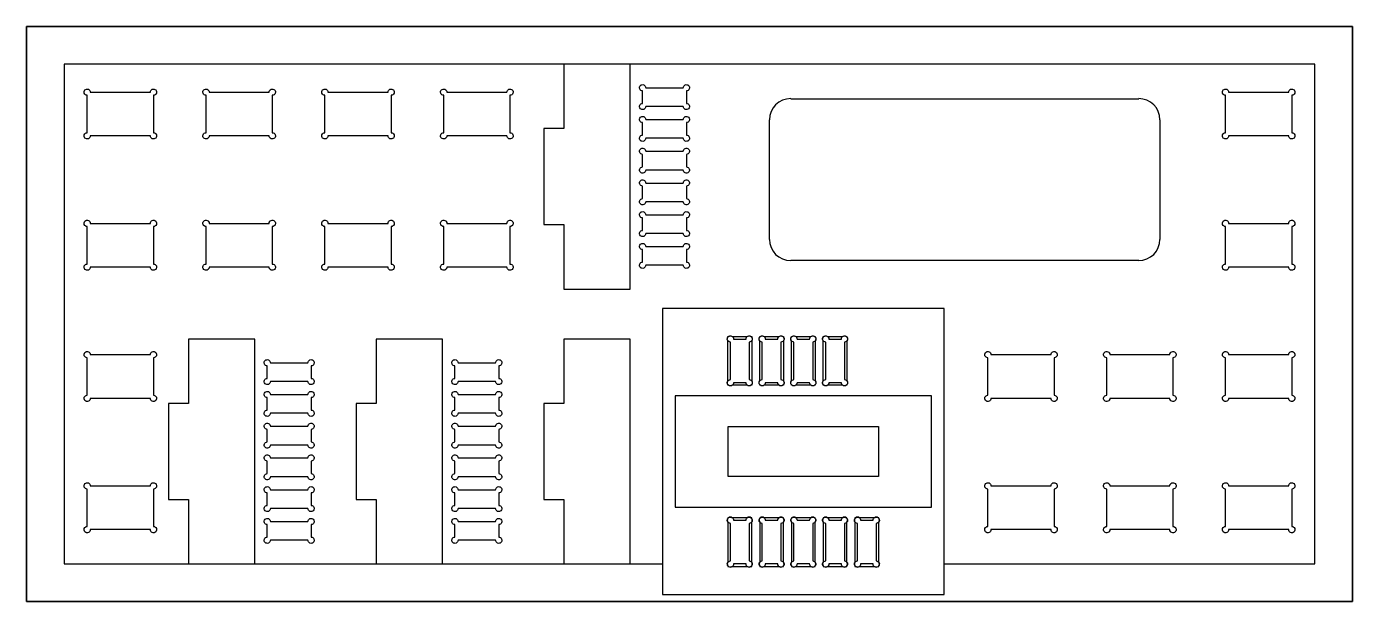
# Model space of a CAD drawing. Header units: millimetres. Extents: x -3 to 103, y -3 to 43.
import ezdxf

# ---------------------------------------------------------------- set-up
doc = ezdxf.new("R2010")
doc.units = ezdxf.units.MM
doc.layers.get('0').update_dxf_attribs({"linetype": 'CONTINUOUS'})

msp = doc.modelspace()

# ---------------------------------------------------------------- linework, layer by layer
for p, q in [((100, 40), (0, 40)), ((0, 40), (0, 0)), ((100, 0), (100, 40)), ((58.09, 37.22), (85.91, 37.22)), ((56.39, 25.97), (56.39, 35.53)), ((87.61, 35.53), (87.61, 25.97)), ((85.91, 24.28), (58.09, 24.28)), ((53.12, 3.7), (53.07, 3.7)), ((53.07, 3.7), (53.07, 3.65)), ((53.07, 3.35), (53.07, 0.15)), ((54.62, 3.7), (53.42, 3.7)), ((54.97, 3.7), (54.92, 3.7)), ((54.97, 3.65), (54.97, 3.7)), ((54.97, 0.15), (54.97, 3.35)), ((55.66, 3.7), (55.61, 3.7)), ((55.61, 3.7), (55.61, 3.65)), ((55.61, 3.35), (55.61, 0.15)), ((57.16, 3.7), (55.96, 3.7)), ((57.51, 3.7), (57.46, 3.7)), ((57.51, 3.65), (57.51, 3.7)), ((57.51, 0.15), (57.51, 3.35)), ((58.2, 3.7), (58.15, 3.7)), ((58.15, 3.7), (58.15, 3.65)), ((58.15, 3.35), (58.15, 0.15)), ((59.7, 3.7), (58.5, 3.7)), ((60.05, 3.7), (60, 3.7)), ((60.05, 3.65), (60.05, 3.7)), ((60.05, 0.15), (60.05, 3.35)), ((60.74, 3.7), (60.69, 3.7)), ((60.69, 3.7), (60.69, 3.65)), ((60.69, 3.35), (60.69, 0.15)), ((62.24, 3.7), (61.04, 3.7)), ((62.59, 3.7), (62.54, 3.7)), ((62.59, 3.65), (62.59, 3.7)), ((62.59, 0.15), (62.59, 3.35)), ((63.28, 3.7), (63.23, 3.7)), ((63.23, 3.7), (63.23, 3.65)), ((63.23, 3.35), (63.23, 0.15)), ((64.78, 3.7), (63.58, 3.7)), ((65.13, 3.7), (65.08, 3.7)), ((65.13, 3.65), (65.13, 3.7)), ((65.13, 0.15), (65.13, 3.35)), ((0, 0), (47.85, 0)), ((47.85, 0), (47.85, -2.45)), ((70.35, 0), (100, 0)), ((70.35, -2.45), (70.35, 0)), ((53.07, -0.15), (53.07, -0.2)), ((53.07, -0.2), (53.12, -0.2)), ((53.42, -0.2), (54.62, -0.2)), ((54.92, -0.2), (54.97, -0.2)), ((54.97, -0.2), (54.97, -0.15)), ((55.61, -0.15), (55.61, -0.2)), ((55.61, -0.2), (55.66, -0.2)), ((55.96, -0.2), (57.16, -0.2)), ((57.46, -0.2), (57.51, -0.2)), ((57.51, -0.2), (57.51, -0.15)), ((58.15, -0.15), (58.15, -0.2)), ((58.15, -0.2), (58.2, -0.2)), ((58.5, -0.2), (59.7, -0.2)), ((60, -0.2), (60.05, -0.2)), ((60.05, -0.2), (60.05, -0.15)), ((60.69, -0.15), (60.69, -0.2)), ((60.69, -0.2), (60.74, -0.2)), ((61.04, -0.2), (62.24, -0.2)), ((62.54, -0.2), (62.59, -0.2)), ((62.59, -0.2), (62.59, -0.15)), ((63.23, -0.15), (63.23, -0.2)), ((63.23, -0.2), (63.28, -0.2)), ((63.58, -0.2), (64.78, -0.2)), ((65.08, -0.2), (65.13, -0.2)), ((65.13, -0.2), (65.13, -0.15)), ((47.85, -2.45), (70.35, -2.45))]:
    msp.add_line(p, q)
for points in [[(-3, -3), (-3, 43), (103, 43), (103, -3)], [(-3, 43), (-3, -3), (103, -3), (103, 43)], [(45.25, 40), (39.95, 40), (39.95, 34.85), (38.35, 34.85), (38.35, 27.15), (39.95, 27.15), (39.95, 22), (45.25, 22)], [(47.85, 20.45), (47.85, -2.45), (70.35, -2.45), (70.35, 20.45)], [(8.35, 12.85), (8.35, 5.15), (9.95, 5.15), (9.95, 0), (15.25, 0), (15.25, 18), (9.95, 18), (9.95, 12.85)], [(23.35, 12.85), (23.35, 5.15), (24.95, 5.15), (24.95, 0), (30.25, 0), (30.25, 18), (24.95, 18), (24.95, 12.85)], [(39.95, 0), (45.25, 0), (45.25, 18), (39.95, 18), (39.95, 12.85), (38.35, 12.85), (38.35, 5.15), (39.95, 5.15)], [(69.35, 4.55), (69.35, 13.45), (48.85, 13.45), (48.85, 4.55)], [(65.1, 7), (53.1, 7), (53.1, 11), (65.1, 11)]]:
    msp.add_lwpolyline(points, close=True)
for points in [[(49.5, 38.1, -2.414214), (49.75, 37.85), (49.75, 36.85, -2.414214), (49.5, 36.6), (46.5, 36.6, -2.414214), (46.25, 36.85), (46.25, 37.85, -2.414214), (46.5, 38.1)], [(2.1, 34.25, -2.414214), (1.85, 34.5), (1.85, 37.5, -2.414214), (2.1, 37.75), (6.9, 37.75, -2.414214), (7.15, 37.5), (7.15, 34.5, -2.414214), (6.9, 34.25)], [(11.6, 34.25, -2.414214), (11.35, 34.5), (11.35, 37.5, -2.414214), (11.6, 37.75), (16.4, 37.75, -2.414214), (16.65, 37.5), (16.65, 34.5, -2.414214), (16.4, 34.25)], [(21.1, 34.25, -2.414214), (20.85, 34.5), (20.85, 37.5, -2.414214), (21.1, 37.75), (25.9, 37.75, -2.414214), (26.15, 37.5), (26.15, 34.5, -2.414214), (25.9, 34.25)], [(30.6, 34.25, -2.414214), (30.35, 34.5), (30.35, 37.5, -2.414214), (30.6, 37.75), (35.4, 37.75, -2.414214), (35.65, 37.5), (35.65, 34.5, -2.414214), (35.4, 34.25)], [(93.1, 34.25, -2.414214), (92.85, 34.5), (92.85, 37.5, -2.414214), (93.1, 37.75), (97.9, 37.75, -2.414214), (98.15, 37.5), (98.15, 34.5, -2.414214), (97.9, 34.25)], [(49.5, 35.56, -2.414214), (49.75, 35.31), (49.75, 34.31, -2.414214), (49.5, 34.06), (46.5, 34.06, -2.414214), (46.25, 34.31), (46.25, 35.31, -2.414214), (46.5, 35.56)], [(49.5, 33.02, -2.414214), (49.75, 32.77), (49.75, 31.77, -2.414214), (49.5, 31.52), (46.5, 31.52, -2.414214), (46.25, 31.77), (46.25, 32.77, -2.414214), (46.5, 33.02)], [(49.5, 30.48, -2.414214), (49.75, 30.23), (49.75, 29.23, -2.414214), (49.5, 28.98), (46.5, 28.98, -2.414214), (46.25, 29.23), (46.25, 30.23, -2.414214), (46.5, 30.48)], [(49.5, 27.94, -2.414214), (49.75, 27.69), (49.75, 26.69, -2.414214), (49.5, 26.44), (46.5, 26.44, -2.414214), (46.25, 26.69), (46.25, 27.69, -2.414214), (46.5, 27.94)], [(2.1, 23.75, -2.414214), (1.85, 24), (1.85, 27, -2.414214), (2.1, 27.25), (6.9, 27.25, -2.414214), (7.15, 27), (7.15, 24, -2.414214), (6.9, 23.75)], [(11.6, 23.75, -2.414214), (11.35, 24), (11.35, 27, -2.414214), (11.6, 27.25), (16.4, 27.25, -2.414214), (16.65, 27), (16.65, 24, -2.414214), (16.4, 23.75)], [(21.1, 23.75, -2.414214), (20.85, 24), (20.85, 27, -2.414214), (21.1, 27.25), (25.9, 27.25, -2.414214), (26.15, 27), (26.15, 24, -2.414214), (25.9, 23.75)], [(30.6, 23.75, -2.414214), (30.35, 24), (30.35, 27, -2.414214), (30.6, 27.25), (35.4, 27.25, -2.414214), (35.65, 27), (35.65, 24, -2.414214), (35.4, 23.75)], [(93.1, 23.75, -2.414214), (92.85, 24), (92.85, 27, -2.414214), (93.1, 27.25), (97.9, 27.25, -2.414214), (98.15, 27), (98.15, 24, -2.414214), (97.9, 23.75)], [(49.5, 25.4, -2.414214), (49.75, 25.15), (49.75, 24.15, -2.414214), (49.5, 23.9), (46.5, 23.9, -2.414214), (46.25, 24.15), (46.25, 25.15, -2.414214), (46.5, 25.4)], [(53.52, 14.5, -2.414214), (53.27, 14.75), (53.27, 17.75, -2.414214), (53.52, 18), (54.52, 18, -2.414214), (54.77, 17.75), (54.77, 14.75, -2.414214), (54.52, 14.5)], [(54.97, 14.35), (54.97, 14.3), (54.92, 14.3, -0.330611), (54.62, 14.3), (53.42, 14.3, -0.330611), (53.12, 14.3), (53.07, 14.3), (53.07, 14.35, -0.330611), (53.07, 14.65), (53.07, 17.85, -0.330611), (53.07, 18.15), (53.07, 18.2), (53.12, 18.2, -0.330611), (53.42, 18.2), (54.62, 18.2, -0.330611), (54.92, 18.2), (54.97, 18.2), (54.97, 18.15, -0.330611), (54.97, 17.85), (54.97, 14.65, -0.330611)], [(56.06, 14.5, -2.414214), (55.81, 14.75), (55.81, 17.75, -2.414214), (56.06, 18), (57.06, 18, -2.414214), (57.31, 17.75), (57.31, 14.75, -2.414214), (57.06, 14.5)], [(57.51, 14.35), (57.51, 14.3), (57.46, 14.3, -0.330611), (57.16, 14.3), (55.96, 14.3, -0.330611), (55.66, 14.3), (55.61, 14.3), (55.61, 14.35, -0.330611), (55.61, 14.65), (55.61, 17.85, -0.330611), (55.61, 18.15), (55.61, 18.2), (55.66, 18.2, -0.330611), (55.96, 18.2), (57.16, 18.2, -0.330611), (57.46, 18.2), (57.51, 18.2), (57.51, 18.15, -0.330611), (57.51, 17.85), (57.51, 14.65, -0.330611)], [(58.6, 14.5, -2.414214), (58.35, 14.75), (58.35, 17.75, -2.414214), (58.6, 18), (59.6, 18, -2.414214), (59.85, 17.75), (59.85, 14.75, -2.414214), (59.6, 14.5)], [(60.05, 14.35), (60.05, 14.3), (60, 14.3, -0.330611), (59.7, 14.3), (58.5, 14.3, -0.330611), (58.2, 14.3), (58.15, 14.3), (58.15, 14.35, -0.330611), (58.15, 14.65), (58.15, 17.85, -0.330611), (58.15, 18.15), (58.15, 18.2), (58.2, 18.2, -0.330611), (58.5, 18.2), (59.7, 18.2, -0.330611), (60, 18.2), (60.05, 18.2), (60.05, 18.15, -0.330611), (60.05, 17.85), (60.05, 14.65, -0.330611)], [(61.14, 14.5, -2.414214), (60.89, 14.75), (60.89, 17.75, -2.414214), (61.14, 18), (62.14, 18, -2.414214), (62.39, 17.75), (62.39, 14.75, -2.414214), (62.14, 14.5)], [(62.59, 14.35), (62.59, 14.3), (62.54, 14.3, -0.330611), (62.24, 14.3), (61.04, 14.3, -0.330611), (60.74, 14.3), (60.69, 14.3), (60.69, 14.35, -0.330611), (60.69, 14.65), (60.69, 17.85, -0.330611), (60.69, 18.15), (60.69, 18.2), (60.74, 18.2, -0.330611), (61.04, 18.2), (62.24, 18.2, -0.330611), (62.54, 18.2), (62.59, 18.2), (62.59, 18.15, -0.330611), (62.59, 17.85), (62.59, 14.65, -0.330611)], [(2.1, 13.25, -2.414214), (1.85, 13.5), (1.85, 16.5, -2.414214), (2.1, 16.75), (6.9, 16.75, -2.414214), (7.15, 16.5), (7.15, 13.5, -2.414214), (6.9, 13.25)], [(74.1, 13.25, -2.414214), (73.85, 13.5), (73.85, 16.5, -2.414214), (74.1, 16.75), (78.9, 16.75, -2.414214), (79.15, 16.5), (79.15, 13.5, -2.414214), (78.9, 13.25)], [(83.6, 13.25, -2.414214), (83.35, 13.5), (83.35, 16.5, -2.414214), (83.6, 16.75), (88.4, 16.75, -2.414214), (88.65, 16.5), (88.65, 13.5, -2.414214), (88.4, 13.25)], [(93.1, 13.25, -2.414214), (92.85, 13.5), (92.85, 16.5, -2.414214), (93.1, 16.75), (97.9, 16.75, -2.414214), (98.15, 16.5), (98.15, 13.5, -2.414214), (97.9, 13.25)], [(19.5, 16.1, -2.414214), (19.75, 15.85), (19.75, 14.85, -2.414214), (19.5, 14.6), (16.5, 14.6, -2.414214), (16.25, 14.85), (16.25, 15.85, -2.414214), (16.5, 16.1)], [(34.5, 16.1, -2.414214), (34.75, 15.85), (34.75, 14.85, -2.414214), (34.5, 14.6), (31.5, 14.6, -2.414214), (31.25, 14.85), (31.25, 15.85, -2.414214), (31.5, 16.1)], [(19.5, 13.56, -2.414214), (19.75, 13.31), (19.75, 12.31, -2.414214), (19.5, 12.06), (16.5, 12.06, -2.414214), (16.25, 12.31), (16.25, 13.31, -2.414214), (16.5, 13.56)], [(34.5, 13.56, -2.414214), (34.75, 13.31), (34.75, 12.31, -2.414214), (34.5, 12.06), (31.5, 12.06, -2.414214), (31.25, 12.31), (31.25, 13.31, -2.414214), (31.5, 13.56)], [(19.5, 11.02, -2.414214), (19.75, 10.77), (19.75, 9.77, -2.414214), (19.5, 9.52), (16.5, 9.52, -2.414214), (16.25, 9.77), (16.25, 10.77, -2.414214), (16.5, 11.02)], [(34.5, 11.02, -2.414214), (34.75, 10.77), (34.75, 9.77, -2.414214), (34.5, 9.52), (31.5, 9.52, -2.414214), (31.25, 9.77), (31.25, 10.77, -2.414214), (31.5, 11.02)], [(19.5, 8.48, -2.414214), (19.75, 8.23), (19.75, 7.23, -2.414214), (19.5, 6.98), (16.5, 6.98, -2.414214), (16.25, 7.23), (16.25, 8.23, -2.414214), (16.5, 8.48)], [(34.5, 8.48, -2.414214), (34.75, 8.23), (34.75, 7.23, -2.414214), (34.5, 6.98), (31.5, 6.98, -2.414214), (31.25, 7.23), (31.25, 8.23, -2.414214), (31.5, 8.48)], [(2.1, 2.75, -2.414214), (1.85, 3), (1.85, 6, -2.414214), (2.1, 6.25), (6.9, 6.25, -2.414214), (7.15, 6), (7.15, 3, -2.414214), (6.9, 2.75)], [(74.1, 2.75, -2.414214), (73.85, 3), (73.85, 6, -2.414214), (74.1, 6.25), (78.9, 6.25, -2.414214), (79.15, 6), (79.15, 3, -2.414214), (78.9, 2.75)], [(83.6, 2.75, -2.414214), (83.35, 3), (83.35, 6, -2.414214), (83.6, 6.25), (88.4, 6.25, -2.414214), (88.65, 6), (88.65, 3, -2.414214), (88.4, 2.75)], [(93.1, 2.75, -2.414214), (92.85, 3), (92.85, 6, -2.414214), (93.1, 6.25), (97.9, 6.25, -2.414214), (98.15, 6), (98.15, 3, -2.414214), (97.9, 2.75)], [(19.5, 5.94, -2.414214), (19.75, 5.69), (19.75, 4.69, -2.414214), (19.5, 4.44), (16.5, 4.44, -2.414214), (16.25, 4.69), (16.25, 5.69, -2.414214), (16.5, 5.94)], [(34.5, 5.94, -2.414214), (34.75, 5.69), (34.75, 4.69, -2.414214), (34.5, 4.44), (31.5, 4.44, -2.414214), (31.25, 4.69), (31.25, 5.69, -2.414214), (31.5, 5.94)], [(19.5, 3.4, -2.414214), (19.75, 3.15), (19.75, 2.15, -2.414214), (19.5, 1.9), (16.5, 1.9, -2.414214), (16.25, 2.15), (16.25, 3.15, -2.414214), (16.5, 3.4)], [(34.5, 3.4, -2.414214), (34.75, 3.15), (34.75, 2.15, -2.414214), (34.5, 1.9), (31.5, 1.9, -2.414214), (31.25, 2.15), (31.25, 3.15, -2.414214), (31.5, 3.4)], [(53.52, 0, -2.414214), (53.27, 0.25), (53.27, 3.25, -2.414214), (53.52, 3.5), (54.52, 3.5, -2.414214), (54.77, 3.25), (54.77, 0.25, -2.414214), (54.52, 0)], [(56.06, 0, -2.414214), (55.81, 0.25), (55.81, 3.25, -2.414214), (56.06, 3.5), (57.06, 3.5, -2.414214), (57.31, 3.25), (57.31, 0.25, -2.414214), (57.06, 0)], [(58.6, 0, -2.414214), (58.35, 0.25), (58.35, 3.25, -2.414214), (58.6, 3.5), (59.6, 3.5, -2.414214), (59.85, 3.25), (59.85, 0.25, -2.414214), (59.6, 0)], [(61.14, 0, -2.414214), (60.89, 0.25), (60.89, 3.25, -2.414214), (61.14, 3.5), (62.14, 3.5, -2.414214), (62.39, 3.25), (62.39, 0.25, -2.414214), (62.14, 0)], [(63.68, 0, -2.414214), (63.43, 0.25), (63.43, 3.25, -2.414214), (63.68, 3.5), (64.68, 3.5, -2.414214), (64.93, 3.25), (64.93, 0.25, -2.414214), (64.68, 0)]]:
    msp.add_lwpolyline(points, format="xyb", close=True)
for centre, radius, start, end in [((58.09, 35.53), 1.7, 90, 180), ((85.91, 35.53), 1.7, 0, 90), ((58.09, 25.97), 1.7, 180, 270), ((85.91, 25.97), 1.7, -90, 0), ((53.27, 3.5), 0.25, 143.4111, 216.5889), ((53.27, 3.5), 0.25, 53.4111, 126.5889), ((54.77, 3.5), 0.25, 53.4111, 126.5889), ((54.77, 3.5), 0.25, -36.5889, 36.5889), ((55.81, 3.5), 0.25, 143.4111, 216.5889), ((55.81, 3.5), 0.25, 53.4111, 126.5889), ((57.31, 3.5), 0.25, 53.4111, 126.5889), ((57.31, 3.5), 0.25, -36.5889, 36.5889), ((58.35, 3.5), 0.25, 143.4111, 216.5889), ((58.35, 3.5), 0.25, 53.4111, 126.5889), ((59.85, 3.5), 0.25, 53.4111, 126.5889), ((59.85, 3.5), 0.25, -36.5889, 36.5889), ((60.89, 3.5), 0.25, 143.4111, 216.5889), ((60.89, 3.5), 0.25, 53.4111, 126.5889), ((62.39, 3.5), 0.25, 53.4111, 126.5889), ((62.39, 3.5), 0.25, -36.5889, 36.5889), ((63.43, 3.5), 0.25, 143.4111, 216.5889), ((63.43, 3.5), 0.25, 53.4111, 126.5889), ((64.93, 3.5), 0.25, 53.4111, 126.5889), ((64.93, 3.5), 0.25, -36.5889, 36.5889), ((53.27, 0), 0.25, 143.4111, 216.5889), ((54.77, 0), 0.25, -36.5889, 36.5889), ((55.81, 0), 0.25, 143.4111, 216.5889), ((57.31, 0), 0.25, -36.5889, 36.5889), ((58.35, 0), 0.25, 143.4111, 216.5889), ((59.85, 0), 0.25, -36.5889, 36.5889), ((60.89, 0), 0.25, 143.4111, 216.5889), ((62.39, 0), 0.25, -36.5889, 36.5889), ((63.43, 0), 0.25, 143.4111, 216.5889), ((64.93, 0), 0.25, -36.5889, 36.5889), ((53.27, 0), 0.25, 233.4111, 306.5889), ((54.77, 0), 0.25, 233.4111, 306.5889), ((55.81, 0), 0.25, 233.4111, 306.5889), ((57.31, 0), 0.25, 233.4111, 306.5889), ((58.35, 0), 0.25, 233.4111, 306.5889), ((59.85, 0), 0.25, 233.4111, 306.5889), ((60.89, 0), 0.25, 233.4111, 306.5889), ((62.39, 0), 0.25, 233.4111, 306.5889), ((63.43, 0), 0.25, 233.4111, 306.5889), ((64.93, 0), 0.25, 233.4111, 306.5889)]:
    msp.add_arc(centre, radius, start, end)

doc.saveas('drawing.dxf')
